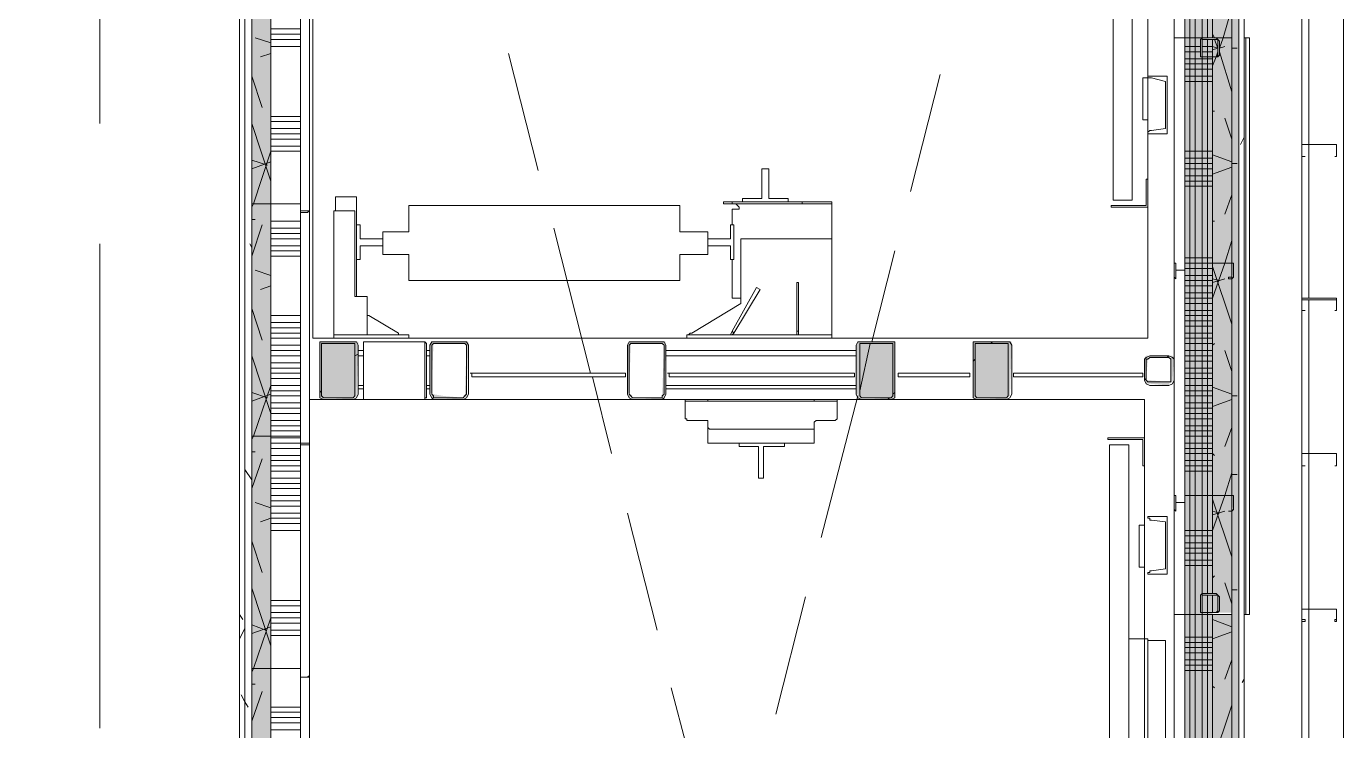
# Model space of a CAD drawing. Header units: metres. Extents: x -2 to 237, y -8 to 52.
# Drawn here: x 32.766 to 36.224, y 28.879 to 30.727 of the extents above; entities that cross this region are included whole.
import ezdxf

# ---------------------------------------------------------------- set-up
doc = ezdxf.new("R2010")
doc.units = ezdxf.units.M
doc.layers.add('PDF2_Geometry', color=7, linetype='Continuous', lineweight=0, true_color=0xaaaaaa)
doc.layers.add('PDF2_Solid Fills', color=7, linetype='Continuous', lineweight=0, true_color=0xffffff)

msp = doc.modelspace()

# ---------------------------------------------------------------- hatches: boundary and pattern name
at = {"layer": 'PDF2_Solid Fills', "lineweight": 0, "transparency": 33554559}
for points in [[(35.9302, 27.9503), (35.9348, 27.9503), (35.9302, 27.9457), (35.9302, 27.2715), (35.9348, 27.2715), (35.9302, 27.267), (35.9302, 26.6616), (35.9348, 26.6616), (35.9302, 26.657), (35.9302, 25.7397), (35.9348, 25.7397), (35.9302, 25.7352), (35.9302, 25.1298), (35.9348, 25.1298), (35.9302, 25.1252), (35.9302, 23.4008), (35.9486, 23.4008), (35.9486, 33.5547), (35.9302, 33.5547), (35.9302, 32.9081), (35.9348, 32.9081), (35.9302, 32.9035), (35.9302, 32.2935), (35.9348, 32.2935), (35.9302, 32.2889), (35.9302, 31.3625), (35.9348, 31.3625), (35.9302, 31.3579), (35.9302, 30.0738), (35.9348, 30.0738), (35.9302, 30.0692), (35.9302, 29.4638), (35.9348, 29.4638), (35.9302, 29.4592), (35.9302, 28.5603), (35.9348, 28.5603), (35.9302, 28.5557)], [(35.9302, 27.9503), (35.9348, 27.9503), (35.9302, 27.9457), (35.9302, 27.2715), (35.9348, 27.2715), (35.9302, 27.267), (35.9302, 26.6616), (35.9348, 26.6616), (35.9302, 26.657), (35.9302, 25.7397), (35.9348, 25.7397), (35.9302, 25.7352), (35.9302, 25.1298), (35.9348, 25.1298), (35.9302, 25.1252), (35.9302, 23.4008), (35.9486, 23.4008), (35.9486, 33.5547), (35.9302, 33.5547), (35.9302, 32.9081), (35.9348, 32.9081), (35.9302, 32.9035), (35.9302, 32.2935), (35.9348, 32.2935), (35.9302, 32.2889), (35.9302, 31.3625), (35.9348, 31.3625), (35.9302, 31.3579), (35.9302, 30.0738), (35.9348, 30.0738), (35.9302, 30.0692), (35.9302, 29.4638), (35.9348, 29.4638), (35.9302, 29.4592), (35.9302, 28.5603), (35.9348, 28.5603), (35.9302, 28.5557)], [(35.8798, 31.9909), (35.8798, 33.4859), (35.8065, 33.4859), (35.8065, 23.5292), (35.8798, 23.5292), (35.8798, 25.0197), (35.8523, 25.0243), (35.8798, 25.0243), (35.8798, 25.0701), (35.8523, 25.0747), (35.8798, 25.0747), (35.8798, 26.3681), (35.8523, 26.3727), (35.8798, 26.3727), (35.8798, 26.4139), (35.8523, 26.4185), (35.8798, 26.4185), (35.8798, 27.8449), (35.8523, 27.8495), (35.8798, 27.8495), (35.8798, 27.8953), (35.8523, 27.8999), (35.8798, 27.8999), (35.8798, 29.2345), (35.8523, 29.2391), (35.8798, 29.2391), (35.8798, 30.6929), (35.8523, 30.6975), (35.8798, 30.6975), (35.8798, 31.9863), (35.8523, 31.9909)], [(35.8798, 31.9909), (35.8798, 33.4859), (35.8065, 33.4859), (35.8065, 23.5292), (35.8798, 23.5292), (35.8798, 25.0197), (35.8523, 25.0243), (35.8798, 25.0243), (35.8798, 25.0701), (35.8523, 25.0747), (35.8798, 25.0747), (35.8798, 26.3681), (35.8523, 26.3727), (35.8798, 26.3727), (35.8798, 26.4139), (35.8523, 26.4185), (35.8798, 26.4185), (35.8798, 27.8449), (35.8523, 27.8495), (35.8798, 27.8495), (35.8798, 27.8953), (35.8523, 27.8999), (35.8798, 27.8999), (35.8798, 29.2345), (35.8523, 29.2391), (35.8798, 29.2391), (35.8798, 30.6929), (35.8523, 30.6975), (35.8798, 30.6975), (35.8798, 31.9863), (35.8523, 31.9909)], [(33.362, 24.0154), (33.4078, 24.0108), (33.4078, 32.8347), (33.3574, 32.8347), (33.3574, 24.0154)], [(33.362, 24.0154), (33.4078, 24.0108), (33.4078, 32.8347), (33.3574, 32.8347), (33.3574, 24.0154)], [(33.5362, 29.7527), (33.5454, 29.7527), (33.6227, 29.7482), (33.6234, 29.7482), (33.6234, 29.7527), (33.6325, 29.7573), (33.6371, 29.8995), (33.5362, 29.8995)], [(34.9443, 29.7619), (34.9488, 29.7619), (34.9488, 29.7527), (34.958, 29.7527), (35.0353, 29.7482), (35.036, 29.7482), (35.036, 29.7527), (35.0452, 29.7527), (35.0452, 29.8995), (34.9488, 29.8995), (34.9443, 29.8949)], [(35.2515, 29.7527), (35.2606, 29.7527), (35.338, 29.7482), (35.3386, 29.7482), (35.3386, 29.7527), (35.3478, 29.7573), (35.3524, 29.8995), (35.2515, 29.8995)], [(35.701, 29.7986), (35.7055, 29.8032), (35.7101, 29.8583), (35.7698, 29.8583), (35.7698, 29.7941), (35.7101, 29.7986), (35.7055, 29.7986), (35.7055, 29.7895), (35.7147, 29.7895), (35.765, 29.7849), (35.7652, 29.7849), (35.7652, 29.7895), (35.7743, 29.7941), (35.7789, 29.8583), (35.7743, 29.8629), (35.7055, 29.8629), (35.701, 29.8583)]]:
    msp.add_hatch(color=256, dxfattribs=at).paths.add_polyline_path(points)
h = msp.add_hatch(color=256, dxfattribs=at)
h.paths.add_polyline_path([(35.8798, 29.2391), (35.889, 29.2391), (35.8798, 29.2345), (35.8798, 29.1887), (35.9302, 29.1887), (35.9302, 33.5364), (35.8798, 33.5364), (35.8798, 31.9909), (35.889, 31.9909), (35.8798, 31.9863), (35.8798, 30.6975), (35.889, 30.6975), (35.8798, 30.6929)])
h.paths.add_polyline_path([(35.889, 26.3727), (35.8798, 26.3681), (35.8798, 25.0747), (35.889, 25.0747), (35.8798, 25.0701), (35.8798, 25.0243), (35.889, 25.0243), (35.8798, 25.0197), (35.8798, 23.4512), (35.9302, 23.4512), (35.9302, 29.1841), (35.8798, 29.1841), (35.8798, 27.8999), (35.889, 27.8999), (35.8798, 27.8953), (35.8798, 27.8495), (35.889, 27.8495), (35.8798, 27.8449), (35.8798, 26.4185), (35.889, 26.4185), (35.8798, 26.4139), (35.8798, 26.3727)])
h = msp.add_hatch(color=256, dxfattribs=at)
h.paths.add_polyline_path([(35.8798, 29.2391), (35.889, 29.2391), (35.8798, 29.2345), (35.8798, 29.1887), (35.9302, 29.1887), (35.9302, 33.5364), (35.8798, 33.5364), (35.8798, 31.9909), (35.889, 31.9909), (35.8798, 31.9863), (35.8798, 30.6975), (35.889, 30.6975), (35.8798, 30.6929)])
h.paths.add_polyline_path([(35.889, 26.3727), (35.8798, 26.3681), (35.8798, 25.0747), (35.889, 25.0747), (35.8798, 25.0701), (35.8798, 25.0243), (35.889, 25.0243), (35.8798, 25.0197), (35.8798, 23.4512), (35.9302, 23.4512), (35.9302, 29.1841), (35.8798, 29.1841), (35.8798, 27.8999), (35.889, 27.8999), (35.8798, 27.8953), (35.8798, 27.8495), (35.889, 27.8495), (35.8798, 27.8449), (35.8798, 26.4185), (35.889, 26.4185), (35.8798, 26.4139), (35.8798, 26.3727)])
h = msp.add_hatch(color=256, dxfattribs=at)
h.paths.add_polyline_path([(33.9215, 29.7573), (33.9261, 29.8995), (33.8298, 29.8995), (33.8252, 29.8949), (33.8252, 29.7619), (33.8298, 29.7665), (33.8344, 29.8949), (33.9215, 29.8949), (33.9169, 29.7619), (33.9123, 29.7573), (33.9215, 29.7527)])
h.paths.add_polyline_path([(33.8344, 29.7527), (33.9116, 29.7482), (33.9123, 29.7482), (33.9123, 29.7527), (33.8619, 29.7573), (33.8344, 29.7619), (33.8298, 29.7619), (33.8298, 29.7527)])
h = msp.add_hatch(color=256, dxfattribs=at)
h.paths.add_polyline_path([(34.348, 29.7619), (34.348, 29.7527), (34.3572, 29.7573), (34.3526, 29.7619)])
h.paths.add_polyline_path([(34.3434, 29.7619), (34.348, 29.7665), (34.3526, 29.8949), (34.4397, 29.8949), (34.4351, 29.7619), (34.4351, 29.7527), (34.4397, 29.7573), (34.4443, 29.8995), (34.348, 29.8995), (34.3434, 29.8949)])
h.paths.add_polyline_path([(34.4351, 29.7482), (34.4351, 29.7527), (34.3572, 29.7527), (34.4344, 29.7482)])

# ---------------------------------------------------------------- linework, layer by layer
at = {"layer": 'PDF2_Geometry', "lineweight": 0}
for points in [[(29.1472, 24.9142), (29.1472, 33.3209), (29.1472, 33.5364), (29.1472, 33.5547), (32.7612, 33.5547), (35.9302, 33.5547), (35.9302, 33.5364), (35.7789, 33.5364), (35.2011, 33.5364), (34.5911, 33.5364), (33.9811, 33.5364), (33.3711, 33.5364), (33.9811, 33.5364), (34.5911, 33.5364), (35.2011, 33.5364), (35.7789, 33.5364), (35.8798, 33.5364), (35.9302, 33.5364), (35.9302, 23.5521)], [(31.4036, 23.387), (35.9486, 23.387), (35.9486, 23.4008), (35.9486, 23.5521), (35.9486, 33.5547), (35.9302, 33.5547), (35.7789, 33.5547), (32.7612, 33.5547), (32.7612, 33.5364), (32.7612, 33.4859), (32.7749, 33.4859)], [(35.6322, 33.5685), (32.7612, 33.5685), (32.7612, 33.5547), (35.9486, 33.5547), (35.9486, 33.5685), (32.7612, 33.5685), (35.9624, 33.5685), (35.8523, 33.5685), (36.0816, 33.5685), (35.8523, 33.5685), (35.9486, 33.5685), (35.9624, 33.5685), (35.9624, 23.5521)], [(36.1137, 25.1344), (36.1137, 24.8592), (36.2238, 24.8592), (36.2238, 32.266), (36.2238, 33.0824), (36.2238, 33.1741), (36.2238, 33.5731), (36.1137, 33.5731), (35.8248, 33.5731)], [(35.8523, 23.3686), (35.9624, 23.3686), (35.9624, 23.5521), (35.9624, 33.5685), (35.8523, 33.5685)], [(35.9624, 33.5685), (35.9624, 23.3686), (35.9624, 33.5685)], [(35.8065, 26.3681), (35.8065, 27.8999), (35.8065, 29.1841), (35.8065, 30.6975), (35.8065, 31.9863), (35.8065, 33.4859), (35.8798, 33.4859), (35.8798, 32.9402), (35.8798, 32.3303), (35.8798, 32.0367), (35.8798, 31.9909), (35.8798, 32.0367), (35.8798, 32.3303), (35.8798, 32.9402), (35.8798, 33.5364), (35.9302, 33.5364), (35.9302, 23.4512)], [(35.7789, 33.3896), (35.7789, 32.9173), (33.3253, 32.9173), (33.3253, 32.8989), (33.3253, 32.7292), (33.3253, 24.1162), (33.3253, 23.9465), (33.3253, 23.9328), (35.7789, 23.9328), (35.7789, 23.5521)], [(32.7383, 24.8821), (32.7383, 24.8684), (32.7383, 23.5521), (32.7383, 23.5292), (32.7795, 23.5292), (35.7789, 23.5292), (35.8065, 23.5292), (35.8065, 23.5521), (35.8065, 23.9649), (35.7789, 23.9649), (35.7789, 23.9465), (35.7789, 23.9328), (35.7789, 23.9465), (33.339, 23.9465), (33.339, 23.9649), (33.339, 24.1162), (33.339, 32.7292), (33.339, 32.8852), (33.339, 32.8989), (35.7789, 32.8989), (35.7789, 32.9173)], [(35.7789, 23.9465), (35.7789, 23.9649), (33.3574, 23.9649), (33.3574, 24.0108), (33.3574, 24.1162), (33.3574, 32.7292), (33.3574, 32.8347), (33.3574, 32.8852), (35.7789, 32.8852), (35.7789, 32.8989)], [(33.3574, 24.0108), (33.3574, 32.8347), (33.4078, 32.8347), (33.4078, 32.7338), (33.4078, 32.7292), (33.4078, 32.0918), (33.4078, 31.4818), (33.4078, 30.8718), (33.4078, 30.2618), (33.4078, 29.6518), (33.4078, 29.0419), (33.4078, 28.4319), (33.4078, 27.8219), (33.4078, 28.4319), (33.4078, 29.0419), (33.4078, 29.6518), (33.4078, 30.2618), (33.4078, 30.8718), (33.4078, 31.4818), (33.4078, 32.0918), (33.4078, 32.7292)], [(33.4858, 32.0734), (33.4858, 32.7292), (33.4858, 32.7568), (33.4078, 32.7568), (33.4078, 32.7338), (33.4078, 32.7292), (33.4078, 32.0918), (33.4078, 31.4818), (33.4078, 30.8718), (33.4078, 30.2618), (33.4078, 29.6518), (33.4078, 29.0419), (33.4078, 28.4319), (33.4078, 27.8219)], [(33.5087, 32.7292), (33.4858, 32.7292), (33.4858, 32.0734), (33.4858, 32.7292), (33.4858, 32.7568), (35.7789, 32.7568), (35.8065, 32.7568), (35.8065, 31.9863), (35.8065, 30.6975), (35.8065, 29.1841), (35.8065, 27.8999), (35.8065, 26.3681), (35.8065, 25.0747), (35.8065, 24.0887), (35.7789, 24.0887)], [(35.7789, 32.7292), (35.7789, 24.1162), (35.7789, 23.5521), (35.8065, 23.5521), (35.8065, 25.0747), (35.8065, 26.3681), (35.8065, 27.8999), (35.8065, 29.1841), (35.8065, 30.6975), (35.8065, 31.9863), (35.8065, 32.7568), (35.7789, 32.7568), (35.7789, 32.7338), (35.7789, 32.7568), (33.4858, 32.7568), (33.4858, 32.7292), (35.7055, 32.7292)], [(35.7789, 32.7292), (35.7789, 24.1162), (33.5087, 24.1162)], [(33.5087, 24.1942), (33.5087, 32.6513)], [(33.5087, 24.1942), (33.5087, 32.6513)], [(35.6688, 30.3031), (35.6688, 30.7801), (35.6688, 31.0965), (35.6688, 31.6607), (35.6688, 31.0965), (35.6688, 30.271), (35.6184, 30.271), (35.6184, 31.0965), (35.6184, 30.7847)], [(35.8798, 31.3947), (35.8798, 30.6975)], [(36.1321, 30.0142), (36.1321, 30.4177), (36.1321, 30.8259), (36.1321, 31.2296)], [(35.6184, 30.7984), (35.6184, 31.0965), (35.6184, 30.3031)], [(33.4858, 30.2435), (33.4858, 30.8488)], [(36.1137, 30.8214), (36.1137, 30.4177), (36.1137, 30.0142)], [(32.9583, 30.7893), (32.9583, 30.4728)], [(35.8798, 30.6929), (35.8798, 30.6471), (35.8798, 30.1059), (35.8798, 29.4959), (35.8798, 29.2391)], [(34.0316, 30.6562), (34.1096, 30.3489)], [(35.0864, 30.294), (35.1643, 30.6012)], [(35.7101, 30.592), (35.7101, 30.482), (35.7101, 30.592), (35.7055, 30.592), (35.6964, 30.592), (35.6964, 30.482), (35.7055, 30.482), (35.7101, 30.482)], [(35.7101, 30.5691), (35.7101, 30.5737), (35.7101, 30.5691), (35.7101, 30.5416), (35.7101, 30.537), (35.7101, 30.5416)], [(35.7101, 30.5187), (35.7101, 30.5232), (35.7101, 30.5187), (35.7101, 30.4911), (35.7101, 30.4866), (35.7101, 30.4911)], [(33.5729, 29.9178), (33.7702, 29.9178), (33.7702, 29.9086), (33.5729, 29.9086), (33.5729, 29.9178), (33.5729, 30.2435), (33.5775, 30.2435), (33.5821, 30.2435), (33.5867, 30.2435), (33.6279, 30.2435), (33.5867, 30.2435), (33.5821, 30.2435), (33.5775, 30.2435), (33.5775, 30.2802), (33.6188, 30.2802), (33.6234, 30.2802), (33.6279, 30.2802), (33.6325, 30.2802), (33.6325, 30.0188), (33.6325, 30.1059)], [(33.6325, 30.2802), (33.6325, 30.2664)], [(34.8066, 30.2664), (34.8709, 30.2664), (34.88, 30.2664), (34.88, 30.2618), (34.8021, 30.2618), (34.6186, 30.2618), (34.5957, 30.2618), (34.5957, 30.2664), (34.6186, 30.2664), (34.8021, 30.2664), (34.88, 30.2664), (34.88, 30.2618), (34.88, 30.2526)], [(34.6186, 30.2664), (34.6186, 30.2618)], [(34.88, 30.0142), (34.88, 30.2526), (34.88, 30.2572), (34.88, 30.2618), (34.8709, 30.2618), (34.8066, 30.2618), (34.747, 30.2618), (34.6874, 30.2618), (34.6278, 30.2618), (34.6324, 30.2572), (34.6369, 30.2526), (34.6369, 30.248), (34.6324, 30.248), (34.6278, 30.248), (34.6232, 30.248), (34.6186, 30.248), (34.6186, 30.2068)], [(34.8021, 30.2618), (34.8021, 30.2664)], [(33.4858, 29.6335), (33.4858, 30.2389)], [(34.1508, 30.1976), (34.2471, 29.8169)], [(32.9583, 30.1563), (32.9583, 28.8859)], [(34.4994, 29.9178), (34.5039, 29.9178), (34.5085, 29.9224), (34.5131, 29.9224), (34.6415, 30.0004), (34.6415, 30.1701), (34.88, 30.1701), (34.88, 29.9224), (34.88, 29.9178), (34.88, 29.9086), (34.4994, 29.9086), (34.4994, 29.9178), (34.4994, 29.9132)], [(34.9855, 29.8995), (35.0452, 30.138)], [(34.6186, 30.1151), (34.6186, 30.0142), (34.6232, 30.0142), (34.6278, 30.0142), (34.6324, 30.0142), (34.6369, 30.0142), (34.6415, 30.0142)], [(33.6601, 29.9683), (33.6601, 30.0188), (33.6601, 29.9178), (33.6142, 29.9178), (33.5913, 29.9178), (33.5867, 29.9178)], [(36.1137, 30.0096), (36.1137, 29.606), (36.1137, 29.1978), (36.1137, 28.7942), (36.1137, 28.386), (36.1137, 27.9824)], [(36.1321, 27.9824), (36.1321, 28.386), (36.1321, 28.7942), (36.1321, 29.1978), (36.1321, 29.606), (36.1321, 30.0096)], [(33.5821, 29.9178), (33.5775, 29.9178)], [(33.6142, 29.9178), (33.6188, 29.9178), (33.6142, 29.9178)], [(34.88, 29.9178), (34.4994, 29.9178), (34.5039, 29.9178), (34.5085, 29.9224), (34.5131, 29.9224)], [(34.5361, 29.9178), (34.5315, 29.9178), (34.5361, 29.9178), (34.5773, 29.9178)], [(34.5773, 29.9178), (34.5819, 29.9178), (34.5773, 29.9178)], [(34.6186, 29.927), (34.6232, 29.9224)], [(34.7883, 29.927), (34.7929, 29.927)], [(34.8479, 29.9178), (34.8433, 29.9178), (34.8479, 29.9178)], [(34.88, 29.9132), (34.88, 29.9178), (34.88, 29.9224)], [(33.5913, 29.9086), (33.6142, 29.9086)], [(33.6142, 29.9086), (33.6188, 29.9086), (33.6142, 29.9086)], [(33.6509, 29.8766), (33.6509, 29.8903), (33.6509, 29.8949), (33.6509, 29.8995), (33.6509, 29.8949), (33.6509, 29.8903), (33.6509, 29.8766), (33.6371, 29.8766), (33.6371, 29.8629), (33.6509, 29.8629), (33.6509, 29.7849), (33.6509, 29.8629)], [(33.8114, 29.7527), (33.8114, 29.7573), (33.8114, 29.7619), (33.8114, 29.8903), (33.8114, 29.8949), (33.8114, 29.8995), (33.8114, 29.8949), (33.8114, 29.8903), (33.8114, 29.7619), (33.8114, 29.7573), (33.8114, 29.7527), (33.8114, 29.7481), (33.6509, 29.7481), (33.6509, 29.7527), (33.6509, 29.7573), (33.6509, 29.7619), (33.6509, 29.8903), (33.6509, 29.8949), (33.6509, 29.8995), (33.6509, 29.8949), (33.6509, 29.8903), (33.6509, 29.7619), (33.6509, 29.7573), (33.6509, 29.7527)], [(33.8114, 29.8995), (33.816, 29.8949), (33.816, 29.8903), (33.816, 29.8949), (33.8114, 29.8995), (33.6509, 29.8995)], [(33.6601, 29.9086), (33.6555, 29.9086), (33.6601, 29.9086)], [(33.7105, 29.9086), (33.7059, 29.9086), (33.7105, 29.9086)], [(33.8252, 29.8766), (33.816, 29.8766), (33.816, 29.8903), (33.816, 29.7619), (33.816, 29.7527), (33.8114, 29.7527), (33.816, 29.7527), (33.816, 29.7619), (33.816, 29.7757), (33.8252, 29.7757)], [(34.5361, 29.9086), (34.5315, 29.9086), (34.5361, 29.9086)], [(34.5773, 29.9086), (34.5819, 29.9086), (34.5773, 29.9086), (34.5361, 29.9086)], [(34.8479, 29.9086), (34.8433, 29.9086), (34.8479, 29.9086)], [(34.9534, 29.7711), (34.9809, 29.8949)], [(35.2974, 29.8949), (35.302, 29.8995)], [(33.6279, 29.8629), (33.6371, 29.8674)], [(33.8252, 29.7849), (33.816, 29.7849), (33.816, 29.8629), (33.8252, 29.8629)], [(35.2515, 29.8491), (35.2561, 29.8537)], [(35.7606, 29.8583), (35.7652, 29.8629)], [(33.9536, 29.8169), (33.9307, 29.8169), (33.9536, 29.8169)], [(34.3388, 29.8169), (34.3159, 29.8169), (34.3388, 29.8169)], [(34.4489, 29.8169), (34.4718, 29.8169)], [(34.4718, 29.8169), (34.4489, 29.8169), (34.4718, 29.8169)], [(34.9213, 29.8169), (34.9397, 29.8169)], [(34.9397, 29.8169), (34.9213, 29.8169), (34.9397, 29.8169)], [(35.0726, 29.8169), (35.0543, 29.8169), (35.0726, 29.8169)], [(35.2423, 29.8169), (35.224, 29.8169), (35.2423, 29.8169)], [(35.3754, 29.8169), (35.357, 29.8169), (35.3754, 29.8169)], [(35.6964, 29.8169), (35.6734, 29.8169), (35.6964, 29.8169)], [(33.6509, 29.7849), (33.6371, 29.7849), (33.6371, 29.7757), (33.6509, 29.7757), (33.6509, 29.7619), (33.6509, 29.7573), (33.6509, 29.7527), (33.6509, 29.7573), (33.6509, 29.7619), (33.6509, 29.7757)], [(34.2517, 29.8078), (34.3021, 29.606)], [(35.701, 29.7986), (35.7055, 29.8032)], [(33.5362, 29.7665), (33.5408, 29.7711)], [(33.8114, 29.7619), (33.8114, 29.7573), (33.8114, 29.7619)], [(33.8114, 29.7619), (33.8114, 29.7573), (33.8114, 29.7619)], [(34.4948, 29.739), (34.4948, 29.7436), (34.4948, 29.7481), (34.4948, 29.7436), (34.4948, 29.739), (34.4948, 29.7023), (34.4948, 29.6977), (34.4994, 29.6977), (34.4994, 29.6932), (34.5039, 29.6932), (34.5452, 29.6932), (34.5498, 29.6932), (34.5544, 29.6932), (34.5544, 29.6886), (34.5544, 29.684), (34.5544, 29.6748), (34.559, 29.6702), (34.5635, 29.6702), (34.8295, 29.6702), (34.8341, 29.6702), (34.8341, 29.6748), (34.8341, 29.684), (34.8341, 29.6886), (34.8387, 29.6932), (34.8433, 29.6932), (34.8892, 29.6932), (34.8938, 29.6977), (34.8938, 29.7023), (34.8938, 29.739), (34.8938, 29.7436), (34.8938, 29.7481), (34.8938, 29.7436), (34.8938, 29.739)], [(34.4948, 29.7481), (34.4994, 29.7481), (34.5039, 29.7481), (34.5452, 29.7481), (34.5498, 29.7481), (34.5544, 29.7481), (34.559, 29.7481), (34.5635, 29.7481), (34.8295, 29.7481), (34.8341, 29.7481), (34.8387, 29.7481), (34.8433, 29.7481), (34.8892, 29.7481), (34.8938, 29.7481)], [(34.4948, 29.7436), (34.4994, 29.7436), (34.5039, 29.7436), (34.5452, 29.7436), (34.5498, 29.7436), (34.5544, 29.7436), (34.559, 29.7436), (34.5635, 29.7436), (34.8295, 29.7436), (34.8341, 29.7436), (34.8387, 29.7436), (34.8433, 29.7436), (34.8892, 29.7436), (34.8938, 29.7436)], [(34.5177, 29.7481), (34.5131, 29.7481), (34.5177, 29.7481), (34.5407, 29.7481), (34.5452, 29.7481), (34.5498, 29.7481), (34.5452, 29.7481), (34.5407, 29.7481)], [(34.5407, 29.7436), (34.5452, 29.7436), (34.5498, 29.7436), (34.5452, 29.7436), (34.5407, 29.7436), (34.5177, 29.7436), (34.5131, 29.7436), (34.5177, 29.7436)], [(34.5544, 29.7481), (34.5544, 29.7436)], [(34.8341, 29.7436), (34.8341, 29.7481)], [(34.8433, 29.7481), (34.8387, 29.7481), (34.8433, 29.7481)], [(34.8433, 29.7436), (34.8387, 29.7436), (34.8433, 29.7436)], [(34.8479, 29.7481), (34.8755, 29.7481)], [(34.8755, 29.7436), (34.8479, 29.7436)], [(34.8525, 29.3858), (34.9488, 29.7573)], [(35.0268, 29.7481), (35.0314, 29.7527)], [(35.0406, 29.7619), (35.0452, 29.7665)], [(34.5544, 29.6886), (34.5544, 29.6427), (34.5544, 29.6381), (34.5544, 29.6335), (34.8341, 29.6335), (34.8341, 29.6381), (34.8341, 29.6427), (34.8341, 29.6886)], [(33.417, 29.6518), (33.4216, 29.6518)], [(33.4858, 29.0236), (33.4858, 29.6289)], [(35.6092, 29.1153), (35.6092, 28.7988), (35.6092, 29.6289), (35.6597, 29.6289), (35.6597, 28.8033), (35.6597, 29.1199), (35.7101, 29.1199), (35.7101, 28.5328)], [(35.6092, 29.5922), (35.6092, 28.7988), (35.6092, 29.1015)], [(35.7101, 29.0694), (35.7101, 29.1199), (35.6597, 29.1199), (35.6597, 29.5922)], [(34.3434, 29.4501), (34.4214, 29.1428)], [(35.7835, 29.4592), (35.7835, 29.4547), (35.7835, 29.4592)], [(35.701, 29.418), (35.701, 29.3079), (35.701, 29.418), (35.6964, 29.418), (35.6872, 29.418), (35.6872, 29.3079), (35.6964, 29.3079), (35.701, 29.3079)], [(35.701, 29.4088), (35.701, 29.4134), (35.701, 29.4088), (35.701, 29.3767), (35.701, 29.3721), (35.701, 29.3767)], [(35.701, 29.3583), (35.701, 29.3629), (35.701, 29.3583), (35.701, 29.3262), (35.701, 29.3216), (35.701, 29.3262)], [(34.7332, 28.9226), (34.8112, 29.2299)], [(35.8798, 29.2345), (35.8798, 29.1887)], [(35.8798, 29.1841), (35.8798, 28.597), (35.8798, 27.987)], [(35.7101, 29.1153), (35.756, 29.1153), (35.756, 28.5328)], [(33.4858, 28.4136), (33.4858, 29.019)], [(34.4581, 28.9914), (34.5407, 28.6796)]]:
    msp.add_lwpolyline(points, dxfattribs=at)
for points in [[(35.9486, 23.4008), (35.9486, 33.5547), (35.9302, 33.5547), (35.9302, 33.5364), (35.9302, 23.4008)], [(35.9486, 33.5685), (35.9486, 23.387), (35.9624, 23.387), (35.9624, 33.5685)], [(33.339, 23.9465), (33.339, 32.8989), (33.3253, 32.8989), (33.3253, 23.9465)], [(33.339, 32.8852), (33.339, 23.9649), (33.3574, 23.9649), (33.3574, 32.8852)], [(35.7101, 32.61), (35.7101, 29.9086), (33.5179, 29.9086), (33.5179, 32.61), (35.7101, 32.61), (35.7101, 29.9086), (33.5179, 29.9086), (33.5179, 32.61)], [(35.8798, 31.3947), (35.8798, 30.6975)], [(33.4858, 30.2435), (33.4858, 30.8488)], [(35.7789, 30.6975), (35.7789, 30.6196), (35.7789, 30.6975), (35.9302, 30.6975)], [(35.8982, 30.6517), (35.8982, 30.6884), (35.8936, 30.6929), (35.889, 30.6975), (35.8523, 30.6975), (35.8477, 30.6929), (35.8477, 30.6884), (35.8477, 30.6517), (35.8477, 30.6471), (35.8523, 30.6471), (35.889, 30.6471), (35.8936, 30.6471)], [(35.8936, 30.6517), (35.889, 30.6471), (35.8523, 30.6471), (35.8523, 30.6517), (35.8523, 30.6884), (35.8523, 30.6929), (35.889, 30.6929), (35.8936, 30.6929), (35.8936, 30.6884)], [(35.8798, 30.6929), (35.8798, 30.6471), (35.8798, 30.1059), (35.8798, 29.4959), (35.8798, 29.2391), (35.8798, 29.4959), (35.8798, 30.1059), (35.8798, 30.6471)], [(35.9302, 30.67), (35.9302, 30.6975)], [(35.967, 30.6975), (35.967, 29.1841), (35.9716, 29.1841), (35.9762, 29.1841), (35.9716, 29.1841), (35.967, 29.1841), (35.9624, 29.1841), (35.9624, 30.6975), (35.9624, 29.1841), (35.967, 29.1841), (35.9716, 29.1841), (35.9762, 29.1841), (35.9716, 29.1841), (35.967, 29.1841), (35.967, 30.6975), (35.967, 29.1841)], [(35.967, 30.6975), (35.9716, 30.6975), (35.9762, 30.6975), (35.9716, 30.6975), (35.967, 30.6975), (35.9624, 30.6975), (35.9624, 29.1841), (35.9624, 30.6975), (35.967, 30.6975), (35.9716, 30.6975), (35.9762, 30.6975), (35.9716, 30.6975)], [(35.9762, 30.6975), (35.9762, 29.1841)], [(35.9762, 30.6975), (35.9762, 29.1841)], [(35.7101, 30.4453), (35.7101, 30.4499), (35.7147, 30.4544), (35.7193, 30.4544), (35.756, 30.459), (35.756, 30.5828), (35.7193, 30.592), (35.7147, 30.592), (35.7101, 30.592), (35.7101, 30.5966), (35.7606, 30.5966), (35.7606, 30.4453)], [(36.2054, 30.3857), (36.2054, 30.4177), (36.1137, 30.4177), (36.1137, 30.3857), (36.1229, 30.3857), (36.1137, 30.3857), (36.1137, 30.4177), (36.2054, 30.4177), (36.2054, 30.3857), (36.2009, 30.3857)], [(34.7149, 30.3535), (34.6966, 30.3535), (34.6966, 30.2756), (34.6461, 30.2756), (34.6461, 30.2664), (34.7654, 30.2664), (34.7654, 30.2756), (34.7149, 30.2756)], [(35.6138, 30.2526), (35.7101, 30.2526), (35.7101, 30.326), (35.7055, 30.326), (35.7055, 30.2572), (35.6138, 30.2572)], [(35.7055, 30.3123), (35.7055, 30.2756)], [(35.7055, 30.3123), (35.7055, 30.2756)], [(35.7101, 30.2756), (35.7101, 30.3123)], [(35.7101, 30.2756), (35.7101, 30.3123)], [(33.4858, 30.2206), (33.4858, 30.2389), (33.5041, 30.2389), (33.5087, 30.2435), (33.5087, 30.2618), (33.5087, 30.2206), (33.5087, 30.2251), (33.5087, 30.2206), (33.5087, 30.2618), (33.5087, 30.2435), (33.5041, 30.2435), (33.4858, 30.2435), (33.4858, 30.2618), (33.4812, 30.2618), (33.3574, 30.2618), (33.3574, 30.2206), (33.3665, 30.2206), (33.3574, 30.2206), (33.3574, 30.2618), (33.4812, 30.2618), (33.4858, 30.2618)], [(33.4858, 29.6335), (33.4858, 30.2389)], [(33.6279, 30.2435), (33.6279, 30.0188), (33.6601, 30.0188), (33.6279, 30.0188)], [(34.481, 30.1884), (34.481, 30.2572), (33.7702, 30.2572), (33.7702, 30.1884), (33.7013, 30.1884), (33.7013, 30.1289), (33.7702, 30.1289), (33.7702, 30.06), (34.481, 30.06), (34.481, 30.1289), (34.5544, 30.1289), (34.5544, 30.1884)], [(33.7013, 30.1701), (33.6417, 30.1701), (33.6417, 30.2068), (33.6325, 30.2068), (33.6325, 30.1151), (33.6417, 30.1151), (33.6417, 30.1517), (33.7013, 30.1517)], [(34.5544, 30.1517), (34.614, 30.1517), (34.614, 30.1151), (34.6232, 30.1151), (34.6232, 30.2068), (34.614, 30.2068), (34.614, 30.1701), (34.5544, 30.1701)], [(35.8065, 30.0875), (35.7835, 30.0875), (35.7835, 30.1059), (35.7835, 30.0692), (35.7835, 30.0738), (35.7835, 30.0692), (35.7835, 30.0646), (35.7789, 30.0692), (35.7789, 30.1059), (35.7835, 30.1059), (35.7835, 30.0875), (35.8065, 30.0875), (35.8065, 30.1059), (35.9302, 30.1059), (35.9348, 30.1059), (35.9348, 30.0692), (35.9302, 30.0646), (35.9211, 30.0646), (35.9211, 30.0692), (35.9302, 30.0692), (35.9302, 30.1059), (35.8065, 30.1059), (35.8065, 30.0646)], [(34.7929, 29.9178), (34.7883, 29.9178), (34.7883, 29.927), (34.7883, 30.0555), (34.7929, 30.0555), (34.7929, 29.927)], [(34.6186, 29.9178), (34.614, 29.9178), (34.6186, 29.927), (34.6828, 30.0417), (34.692, 30.0371), (34.6232, 29.9224)], [(36.2054, 29.982), (36.2054, 30.0096), (36.2054, 30.0142), (36.1137, 30.0142), (36.1137, 30.0096), (36.1137, 29.982), (36.1229, 29.982), (36.1137, 29.982), (36.1137, 30.0096), (36.2054, 30.0096), (36.2054, 29.982), (36.2009, 29.982)], [(33.6647, 29.9683), (33.6601, 29.9683), (33.6647, 29.9683), (33.7426, 29.9224), (33.7426, 29.9178), (33.7426, 29.9224)], [(33.5362, 29.7619), (33.5362, 29.7527), (33.5454, 29.7481), (33.6234, 29.7481), (33.6325, 29.7527), (33.6371, 29.7619), (33.6371, 29.8903), (33.6325, 29.8995), (33.6234, 29.8995), (33.5454, 29.8995), (33.5362, 29.8995), (33.5362, 29.8903)], [(33.6234, 29.7527), (33.5454, 29.7527), (33.5408, 29.7573), (33.5408, 29.7619), (33.5408, 29.8903), (33.5408, 29.8949), (33.5454, 29.8949), (33.6234, 29.8949), (33.6279, 29.8949), (33.6279, 29.8903), (33.6279, 29.7619), (33.6279, 29.7573)], [(33.6509, 29.8995), (33.8114, 29.8995)], [(33.6509, 29.8903), (33.6509, 29.7619), (33.6509, 29.7573), (33.6509, 29.7527), (33.6509, 29.7573), (33.6509, 29.7619), (33.6509, 29.8903), (33.6509, 29.8949), (33.6509, 29.8995), (33.6509, 29.8949)], [(33.8068, 29.8995), (33.7288, 29.8995)], [(33.8252, 29.7619), (33.8298, 29.7527), (33.8344, 29.7481), (33.9123, 29.7481), (33.9215, 29.7527), (33.9261, 29.7619), (33.9261, 29.8903), (33.9215, 29.8995), (33.9123, 29.8995), (33.8344, 29.8995), (33.8298, 29.8995), (33.8252, 29.8903)], [(33.9123, 29.7527), (33.8344, 29.7527), (33.8344, 29.7573), (33.8298, 29.7619), (33.8298, 29.8903), (33.8344, 29.8949), (33.9123, 29.8949), (33.9169, 29.8949), (33.9215, 29.8903), (33.9215, 29.7619), (33.9169, 29.7573)], [(34.3434, 29.7619), (34.348, 29.7527), (34.3572, 29.7481), (34.4351, 29.7481), (34.4397, 29.7527), (34.4443, 29.7619), (34.4443, 29.8903), (34.4397, 29.8995), (34.4351, 29.8995), (34.3572, 29.8995), (34.348, 29.8995), (34.3434, 29.8903)], [(34.4351, 29.7527), (34.3572, 29.7527), (34.3526, 29.7573), (34.348, 29.7619), (34.348, 29.8903), (34.3526, 29.8949), (34.3572, 29.8949), (34.4351, 29.8949), (34.4397, 29.8903), (34.4397, 29.7619), (34.4351, 29.7573)], [(34.9443, 29.7619), (34.9488, 29.7527), (34.958, 29.7481), (35.036, 29.7481), (35.0452, 29.7527), (35.0452, 29.7619), (35.0452, 29.8903), (35.0452, 29.8995), (35.036, 29.8995), (34.958, 29.8995), (34.9488, 29.8995), (34.9443, 29.8903)], [(35.036, 29.7527), (34.958, 29.7527), (34.9534, 29.7573), (34.9534, 29.7619), (34.9534, 29.8903), (34.9534, 29.8949), (34.958, 29.8949), (35.036, 29.8949), (35.0406, 29.8949), (35.0406, 29.8903), (35.0406, 29.7619), (35.0406, 29.7573)], [(35.2515, 29.7619), (35.2515, 29.7527), (35.2606, 29.7481), (35.3386, 29.7481), (35.3478, 29.7527), (35.3524, 29.7619), (35.3524, 29.8903), (35.3478, 29.8995), (35.3386, 29.8995), (35.2606, 29.8995), (35.2515, 29.8995), (35.2515, 29.8903)], [(35.3386, 29.7527), (35.2606, 29.7527), (35.2561, 29.7573), (35.2561, 29.7619), (35.2561, 29.8903), (35.2561, 29.8949), (35.2606, 29.8949), (35.3386, 29.8949), (35.3432, 29.8949), (35.3432, 29.8903), (35.3432, 29.7619), (35.3432, 29.7573)], [(34.4443, 29.8629), (34.9443, 29.8629), (34.9443, 29.8766), (34.4443, 29.8766)], [(35.7789, 29.8537), (35.7743, 29.8583), (35.7652, 29.8629), (35.7147, 29.8629), (35.7055, 29.8583), (35.701, 29.8537), (35.701, 29.7986), (35.7055, 29.7895), (35.7147, 29.7849), (35.7652, 29.7849), (35.7743, 29.7895), (35.7789, 29.7986)], [(35.7147, 29.8583), (35.7652, 29.8583), (35.7698, 29.8537), (35.7698, 29.7986), (35.7698, 29.7941), (35.7652, 29.7941), (35.7147, 29.7941), (35.7101, 29.7941), (35.7055, 29.7986), (35.7055, 29.8537), (35.7101, 29.8537)], [(34.3388, 29.8169), (33.9353, 29.8169), (33.9353, 29.8078), (34.3388, 29.8078)], [(34.9397, 29.8169), (34.4535, 29.8169), (34.4535, 29.8078), (34.9397, 29.8078)], [(34.9397, 29.8169), (34.9397, 29.8078), (34.4535, 29.8078), (34.4535, 29.8169)], [(35.0543, 29.8078), (35.2423, 29.8078), (35.2423, 29.8169), (35.0543, 29.8169)], [(35.357, 29.8078), (35.6964, 29.8078), (35.6964, 29.8169), (35.357, 29.8169)], [(34.4443, 29.7757), (34.9443, 29.7757), (34.9443, 29.7849), (34.4443, 29.7849)], [(35.701, 29.7481), (35.701, 27.0468), (33.5087, 27.0468), (33.5087, 29.7481), (35.701, 29.7481), (35.701, 27.0468), (33.5087, 27.0468), (33.5087, 29.7481)], [(33.8114, 29.7481), (33.6509, 29.7481)], [(33.7288, 29.7481), (33.8068, 29.7481)], [(33.4858, 29.6106), (33.4858, 29.6289), (33.5041, 29.6289), (33.5087, 29.6289), (33.5087, 29.6335), (33.5087, 29.6472), (33.5087, 29.6518), (33.5087, 29.6472), (33.5087, 29.6106), (33.5087, 29.6152), (33.5087, 29.6106), (33.5087, 29.6518), (33.5087, 29.6335), (33.5041, 29.6335), (33.4858, 29.6335), (33.4858, 29.6518), (33.4812, 29.6518), (33.3574, 29.6518), (33.3574, 29.6106), (33.3665, 29.6106), (33.3574, 29.6106), (33.3574, 29.6518), (33.4812, 29.6518), (33.4858, 29.6518)], [(35.6046, 29.6472), (35.6046, 29.6427), (35.6964, 29.6427), (35.6964, 29.5739), (35.701, 29.5739), (35.701, 29.6472)], [(33.4858, 29.0236), (33.4858, 29.6289)], [(34.6874, 29.5418), (34.7012, 29.5418), (34.7012, 29.6244), (34.7562, 29.6244), (34.7562, 29.6335), (34.6369, 29.6335), (34.6369, 29.6244), (34.6874, 29.6244)], [(35.6964, 29.6198), (35.6964, 29.5831)], [(35.6964, 29.6198), (35.6964, 29.5831)], [(35.701, 29.5831), (35.701, 29.6198)], [(35.701, 29.5831), (35.701, 29.6198)], [(36.2054, 29.5739), (36.2054, 29.606), (36.1137, 29.606), (36.1137, 29.5739), (36.1229, 29.5739), (36.1137, 29.5739), (36.1137, 29.606), (36.2054, 29.606), (36.2054, 29.5739), (36.2009, 29.5739)], [(35.8065, 29.4775), (35.7835, 29.4775), (35.7835, 29.4959), (35.7835, 29.4592), (35.7835, 29.4638), (35.7835, 29.4592), (35.7835, 29.4547), (35.7789, 29.4592), (35.7789, 29.4959), (35.7835, 29.4959), (35.7835, 29.4775), (35.8065, 29.4775), (35.8065, 29.4959), (35.9302, 29.4959), (35.9348, 29.4959), (35.9348, 29.4592), (35.9302, 29.4547), (35.9211, 29.4547), (35.9302, 29.4547), (35.9302, 29.4592), (35.9302, 29.4959), (35.8065, 29.4959), (35.8065, 29.4547)], [(35.7101, 29.2896), (35.7101, 29.2941), (35.7147, 29.2941), (35.7147, 29.2987), (35.7193, 29.2987), (35.756, 29.3033), (35.756, 29.4271), (35.7193, 29.4317), (35.7147, 29.4317), (35.7147, 29.4363), (35.7101, 29.4363), (35.7101, 29.4409), (35.7606, 29.4409), (35.7606, 29.2896)], [(35.9302, 29.1841), (35.9302, 29.2116), (35.9302, 29.1841), (35.7789, 29.1841), (35.7789, 29.262), (35.7789, 29.1841)], [(35.8982, 29.1933), (35.8936, 29.1887), (35.889, 29.1887), (35.8523, 29.1887), (35.8477, 29.1887), (35.8477, 29.1933), (35.8477, 29.2299), (35.8477, 29.2345), (35.8523, 29.2391), (35.889, 29.2391), (35.8936, 29.2345), (35.8982, 29.2299)], [(35.889, 29.2345), (35.8523, 29.2345), (35.8523, 29.2299), (35.8523, 29.1933), (35.8523, 29.1887), (35.889, 29.1887), (35.8936, 29.1933), (35.8936, 29.2299), (35.8936, 29.2345)], [(35.8798, 29.2345), (35.8798, 29.1887)], [(36.2054, 29.1657), (36.2054, 29.1978), (36.1137, 29.1978), (36.1137, 29.1657), (36.1229, 29.1657), (36.1229, 29.1703), (36.1137, 29.1703), (36.1137, 29.1978), (36.2054, 29.1978), (36.2054, 29.1703), (36.2009, 29.1703), (36.2009, 29.1657)], [(35.8798, 29.1841), (35.8798, 28.597), (35.8798, 27.987), (35.8798, 28.597)], [(35.6092, 29.1015), (35.6092, 28.7988)], [(33.4858, 29.0006), (33.4858, 29.019), (33.5041, 29.019), (33.5087, 29.019), (33.5087, 29.0236), (33.5087, 29.0373), (33.5087, 29.0006), (33.5087, 29.0052), (33.5087, 29.0006), (33.5087, 29.0419), (33.5087, 29.0236), (33.5041, 29.019), (33.4858, 29.019), (33.4858, 29.0419), (33.4812, 29.0419), (33.3574, 29.0419), (33.3574, 29.0006), (33.3665, 29.0006), (33.3574, 29.0006), (33.3574, 29.0419), (33.4812, 29.0419), (33.4858, 29.0419)], [(33.4858, 28.4136), (33.4858, 29.019)]]:
    msp.add_lwpolyline(points, close=True, dxfattribs=at)
at = {"layer": 'PDF2_Geometry', "color": 254, "lineweight": 0, "true_color": 0xeaeaea}
for points in [[(35.8661, 30.6975), (35.8661, 31.9863)], [(35.8202, 27.987), (35.8202, 28.597), (35.8202, 29.1841), (35.8202, 29.4959), (35.8202, 30.1059), (35.8202, 30.6975), (35.8202, 31.3947)], [(35.8339, 27.987), (35.8339, 28.597), (35.8339, 29.1841), (35.8339, 29.4959), (35.8339, 30.1059), (35.8339, 30.6975), (35.8339, 31.3947)], [(35.8523, 27.987), (35.8523, 28.597), (35.8523, 29.4959), (35.8523, 30.1059), (35.8523, 31.3947)], [(33.4078, 30.7205), (33.4858, 30.7205)], [(33.4078, 30.7067), (33.4858, 30.7067)], [(33.4078, 30.6929), (33.4858, 30.6929)], [(33.4078, 30.6746), (33.4858, 30.6746)], [(35.8477, 30.6746), (35.8065, 30.6746)], [(35.8798, 30.6746), (35.8523, 30.6746)], [(35.8661, 29.2391), (35.8661, 30.6471), (35.8661, 30.6929)], [(35.8477, 30.6608), (35.8065, 30.6608)], [(35.8798, 30.6425), (35.8065, 30.6425)], [(35.8798, 30.6608), (35.8523, 30.6608)], [(35.8798, 30.6287), (35.8065, 30.6287)], [(35.8798, 30.615), (35.8065, 30.615)], [(35.8798, 30.5966), (35.8065, 30.5966)], [(35.8798, 30.5828), (35.8065, 30.5828)], [(33.4078, 30.4911), (33.4858, 30.4911)], [(33.4078, 30.4774), (33.4858, 30.4774)], [(33.4078, 30.459), (33.4858, 30.459)], [(33.4078, 30.4453), (33.4858, 30.4453)], [(33.4078, 30.4315), (33.4858, 30.4315)], [(33.4078, 30.4132), (33.4858, 30.4132)], [(33.4078, 30.3994), (33.4858, 30.3994)], [(35.8798, 30.3994), (35.8065, 30.3994)], [(35.8798, 30.3811), (35.8065, 30.3811)], [(35.8798, 30.3673), (35.8065, 30.3673)], [(35.8798, 30.3535), (35.8065, 30.3535)], [(35.8798, 30.3352), (35.8065, 30.3352)], [(35.8798, 30.3214), (35.8065, 30.3214)], [(35.8798, 30.3077), (35.8065, 30.3077)], [(33.4078, 30.216), (33.4858, 30.216)], [(33.4078, 30.1976), (33.4858, 30.1976)], [(33.4078, 30.1838), (33.4858, 30.1838)], [(33.4078, 30.1701), (33.4858, 30.1701)], [(33.4078, 30.1517), (33.4858, 30.1517)], [(33.4078, 30.138), (33.4858, 30.138)], [(33.4078, 30.1243), (33.4858, 30.1243)], [(35.8798, 30.1197), (35.8065, 30.1197)], [(35.8798, 30.1059), (35.8065, 30.1059)], [(35.8798, 30.0921), (35.8065, 30.0921)], [(35.8798, 30.0738), (35.8065, 30.0738)], [(35.8798, 30.06), (35.8065, 30.06)], [(35.8798, 30.0463), (35.8065, 30.0463)], [(35.8798, 30.0279), (35.8065, 30.0279)], [(35.8798, 30.0142), (35.8065, 30.0142)], [(35.8798, 30.0004), (35.8065, 30.0004)], [(35.8798, 29.982), (35.8065, 29.982)], [(33.4078, 29.9683), (33.4858, 29.9683)], [(33.4078, 29.95), (33.4858, 29.95)], [(35.8798, 29.9683), (35.8065, 29.9683)], [(35.8798, 29.9546), (35.8065, 29.9546)], [(33.4078, 29.9362), (33.4858, 29.9362)], [(33.4078, 29.9224), (33.4858, 29.9224)], [(35.8798, 29.9408), (35.8065, 29.9408)], [(35.8798, 29.9224), (35.8065, 29.9224)], [(33.4078, 29.9086), (33.4858, 29.9086)], [(33.4078, 29.8903), (33.4858, 29.8903)], [(35.8798, 29.9086), (35.8065, 29.9086)], [(35.8798, 29.8949), (35.8065, 29.8949)], [(33.4078, 29.8766), (33.4858, 29.8766)], [(33.4078, 29.8629), (33.4858, 29.8629)], [(33.4078, 29.8445), (33.4858, 29.8445)], [(35.8798, 29.8766), (35.8065, 29.8766)], [(35.8798, 29.8629), (35.8065, 29.8629)], [(35.8798, 29.8491), (35.8065, 29.8491)], [(33.4078, 29.8307), (33.4858, 29.8307)], [(33.4078, 29.8169), (33.4858, 29.8169)], [(35.8798, 29.8169), (35.8065, 29.8169)], [(33.4078, 29.8032), (33.4858, 29.8032)], [(33.4078, 29.7849), (33.4858, 29.7849)], [(35.8798, 29.8032), (35.8065, 29.8032)], [(35.8798, 29.7849), (35.8065, 29.7849)], [(33.4078, 29.7711), (33.4858, 29.7711)], [(33.4078, 29.7573), (33.4858, 29.7573)], [(35.8798, 29.7711), (35.8065, 29.7711)], [(35.8798, 29.7573), (35.8065, 29.7573)], [(33.4078, 29.739), (33.4858, 29.739)], [(33.4078, 29.7252), (33.4858, 29.7252)], [(33.4078, 29.7115), (33.4858, 29.7115)], [(35.8798, 29.739), (35.8065, 29.739)], [(35.8798, 29.7252), (35.8065, 29.7252)], [(35.8798, 29.7115), (35.8065, 29.7115)], [(33.4078, 29.6794), (33.4858, 29.6794)], [(35.8798, 29.6977), (35.8065, 29.6977)], [(35.8798, 29.6794), (35.8065, 29.6794)], [(33.4078, 29.6656), (33.4858, 29.6656)], [(33.4078, 29.6472), (33.4858, 29.6472)], [(35.8798, 29.6656), (35.8065, 29.6656)], [(35.8798, 29.6518), (35.8065, 29.6518)], [(33.4078, 29.6335), (33.4858, 29.6335)], [(33.4078, 29.6198), (33.4858, 29.6198)], [(33.4078, 29.6014), (33.4858, 29.6014)], [(35.8798, 29.6335), (35.8065, 29.6335)], [(35.8798, 29.6198), (35.8065, 29.6198)], [(35.8798, 29.606), (35.8065, 29.606)], [(33.4078, 29.5877), (33.4858, 29.5877)], [(33.4078, 29.5739), (33.4858, 29.5739)], [(35.8798, 29.5877), (35.8065, 29.5877)], [(35.8798, 29.5739), (35.8065, 29.5739)], [(33.4078, 29.5601), (33.4858, 29.5601)], [(33.4078, 29.5418), (33.4858, 29.5418)], [(35.8798, 29.5601), (35.8065, 29.5601)], [(33.4078, 29.528), (33.4858, 29.528)], [(33.4078, 29.5143), (33.4858, 29.5143)], [(33.4078, 29.4959), (33.4858, 29.4959)], [(33.4078, 29.4821), (33.4858, 29.4821)], [(33.4078, 29.4684), (33.4858, 29.4684)], [(33.4078, 29.4501), (33.4858, 29.4501)], [(33.4078, 29.4363), (33.4858, 29.4363)], [(33.4078, 29.4225), (33.4858, 29.4225)], [(33.4078, 29.4042), (33.4858, 29.4042)], [(35.8798, 29.4042), (35.8065, 29.4042)], [(35.8798, 29.3904), (35.8065, 29.3904)], [(35.8798, 29.3721), (35.8065, 29.3721)], [(35.8798, 29.3583), (35.8065, 29.3583)], [(35.8798, 29.3446), (35.8065, 29.3446)], [(35.8798, 29.3262), (35.8065, 29.3262)], [(35.8798, 29.3125), (35.8065, 29.3125)], [(33.4078, 29.2207), (33.4858, 29.2207)], [(35.8661, 27.8495), (35.8661, 27.8953), (35.8661, 29.1887), (35.8661, 29.2345)], [(33.4078, 29.207), (33.4858, 29.207)], [(33.4078, 29.1887), (33.4858, 29.1887)], [(33.4078, 29.1749), (33.4858, 29.1749)], [(33.4078, 29.1611), (33.4858, 29.1611)], [(33.4078, 29.1428), (33.4858, 29.1428)], [(33.4078, 29.129), (33.4858, 29.129)], [(35.8798, 29.1244), (35.8065, 29.1244)], [(35.8798, 29.1107), (35.8065, 29.1107)], [(35.8798, 29.0969), (35.8065, 29.0969)], [(35.8798, 29.0831), (35.8065, 29.0831)], [(35.8798, 29.0648), (35.8065, 29.0648)], [(35.8798, 29.051), (35.8065, 29.051)], [(35.8798, 29.0373), (35.8065, 29.0373)], [(33.4078, 28.941), (33.4858, 28.941)], [(33.4078, 28.9272), (33.4858, 28.9272)], [(33.4078, 28.9135), (33.4858, 28.9135)], [(33.4078, 28.8997), (33.4858, 28.8997)], [(33.4078, 28.8813), (33.4858, 28.8813)]]:
    msp.add_lwpolyline(points, dxfattribs=at)
at = {"layer": 'PDF2_Geometry', "color": 254, "lineweight": 0, "true_color": 0xdddddd}
for points in [[(35.9302, 30.7755), (35.9073, 30.6975), (35.8982, 30.67), (35.9119, 30.6746), (35.8982, 30.67), (35.9073, 30.6975)], [(33.3665, 30.6975), (33.4078, 30.6838)], [(35.8798, 30.7067), (35.8844, 30.6975)], [(35.8798, 30.6746), (35.8936, 30.67), (35.8844, 30.6929), (35.8936, 30.67), (35.8798, 30.6654), (35.8936, 30.67)], [(33.4078, 30.6562), (33.3803, 30.6471)], [(35.8936, 30.6608), (35.889, 30.6471), (35.8798, 30.6241), (35.889, 30.6471)], [(35.8982, 30.6608), (35.9302, 30.5554)], [(33.3574, 30.5966), (33.3849, 30.5141)], [(35.8844, 30.5049), (35.8798, 30.5049)], [(33.3574, 30.4728), (33.4078, 30.3214)], [(35.9119, 30.4866), (35.9302, 30.4315)], [(33.4078, 30.3994), (33.362, 30.2618), (33.3574, 30.2526), (33.362, 30.2618)], [(33.3574, 30.3765), (33.3987, 30.3627)], [(33.4078, 30.3719), (33.3574, 30.3535)], [(35.8798, 30.3903), (35.9302, 30.3719)], [(35.9302, 30.3581), (35.8798, 30.3398)], [(35.9302, 30.2848), (35.9119, 30.2343)], [(33.3849, 30.2068), (33.3574, 30.1243)], [(35.8798, 30.216), (35.8844, 30.216)], [(35.9302, 30.1655), (35.9119, 30.1059), (35.8798, 30.0142), (35.9119, 30.1059)], [(33.3665, 30.0875), (33.4078, 30.0738)], [(35.8798, 30.0967), (35.9302, 29.9454)], [(35.8798, 30.0646), (35.8982, 30.06)], [(35.9119, 30.0646), (35.8798, 30.0555)], [(33.4078, 30.0463), (33.3803, 30.0371)], [(33.3574, 29.9866), (33.3849, 29.9041)], [(35.8844, 29.8949), (35.8798, 29.8903)], [(33.3574, 29.8629), (33.4078, 29.7115)], [(35.9119, 29.8766), (35.9302, 29.8215)], [(33.4078, 29.7849), (33.362, 29.6518), (33.3574, 29.6427), (33.362, 29.6518)], [(35.8798, 29.7803), (35.9302, 29.7619)], [(33.3574, 29.7665), (33.3987, 29.7527)], [(33.4078, 29.7619), (33.3574, 29.7436)], [(35.9302, 29.7481), (35.8798, 29.7298)], [(35.9302, 29.6748), (35.9119, 29.6244)], [(35.8798, 29.606), (35.8844, 29.6014)], [(33.3849, 29.5922), (33.3574, 29.5143)], [(35.9302, 29.5555), (35.9119, 29.4959), (35.8798, 29.4042), (35.9119, 29.4959)], [(33.3665, 29.4775), (33.4078, 29.4638)], [(35.8798, 29.4867), (35.9302, 29.3354)], [(33.4078, 29.4363), (33.3803, 29.4271)], [(35.8798, 29.4547), (35.8982, 29.4501)], [(35.9119, 29.4547), (35.8798, 29.4455)], [(33.3574, 29.3767), (33.3849, 29.2941)], [(35.8844, 29.285), (35.8798, 29.2804)], [(35.9119, 29.2666), (35.9302, 29.2116)], [(33.3574, 29.2528), (33.4078, 29.1015)], [(33.4078, 29.1749), (33.362, 29.0419), (33.3574, 29.0327), (33.362, 29.0419)], [(33.3574, 29.1565), (33.3941, 29.1428)], [(33.4078, 29.1519), (33.3574, 29.1336)], [(35.8798, 29.1703), (35.9302, 29.1519)], [(35.9302, 29.1382), (35.8798, 29.1199)], [(35.9302, 29.0648), (35.9119, 29.0144)], [(33.3849, 28.9822), (33.3574, 28.9043)], [(35.8798, 28.996), (35.8844, 28.9914)], [(35.9302, 28.9456), (35.8798, 28.7942)]]:
    msp.add_lwpolyline(points, close=True, dxfattribs=at)
at = {"layer": 'PDF2_Geometry', "color": 254, "lineweight": 0, "true_color": 0xeaeaea}
for points in [[(35.944, 30.67), (35.9302, 30.67)], [(35.9532, 30.4177), (35.9624, 30.4361)], [(35.944, 30.3673), (35.9302, 30.3673)], [(33.3528, 30.1563), (33.3574, 30.1472)], [(35.8065, 29.8307), (35.8798, 29.8307)], [(35.9624, 29.8215), (35.9624, 29.8261)], [(35.944, 29.7573), (35.9302, 29.7573)], [(33.4858, 29.6932), (33.4078, 29.6932)], [(33.339, 29.5647), (33.3574, 29.5372)], [(35.944, 29.551), (35.9302, 29.551)], [(35.944, 29.2482), (35.9302, 29.2482)], [(33.3253, 29.1841), (33.3344, 29.1703)], [(33.3253, 29.1199), (33.339, 29.1473)], [(35.9578, 29.0052), (35.9624, 29.0144)], [(33.3299, 28.973), (33.339, 28.9547), (33.3482, 28.941), (33.339, 28.9547)]]:
    msp.add_lwpolyline(points, close=True, dxfattribs=at)

doc.saveas('drawing.dxf')
